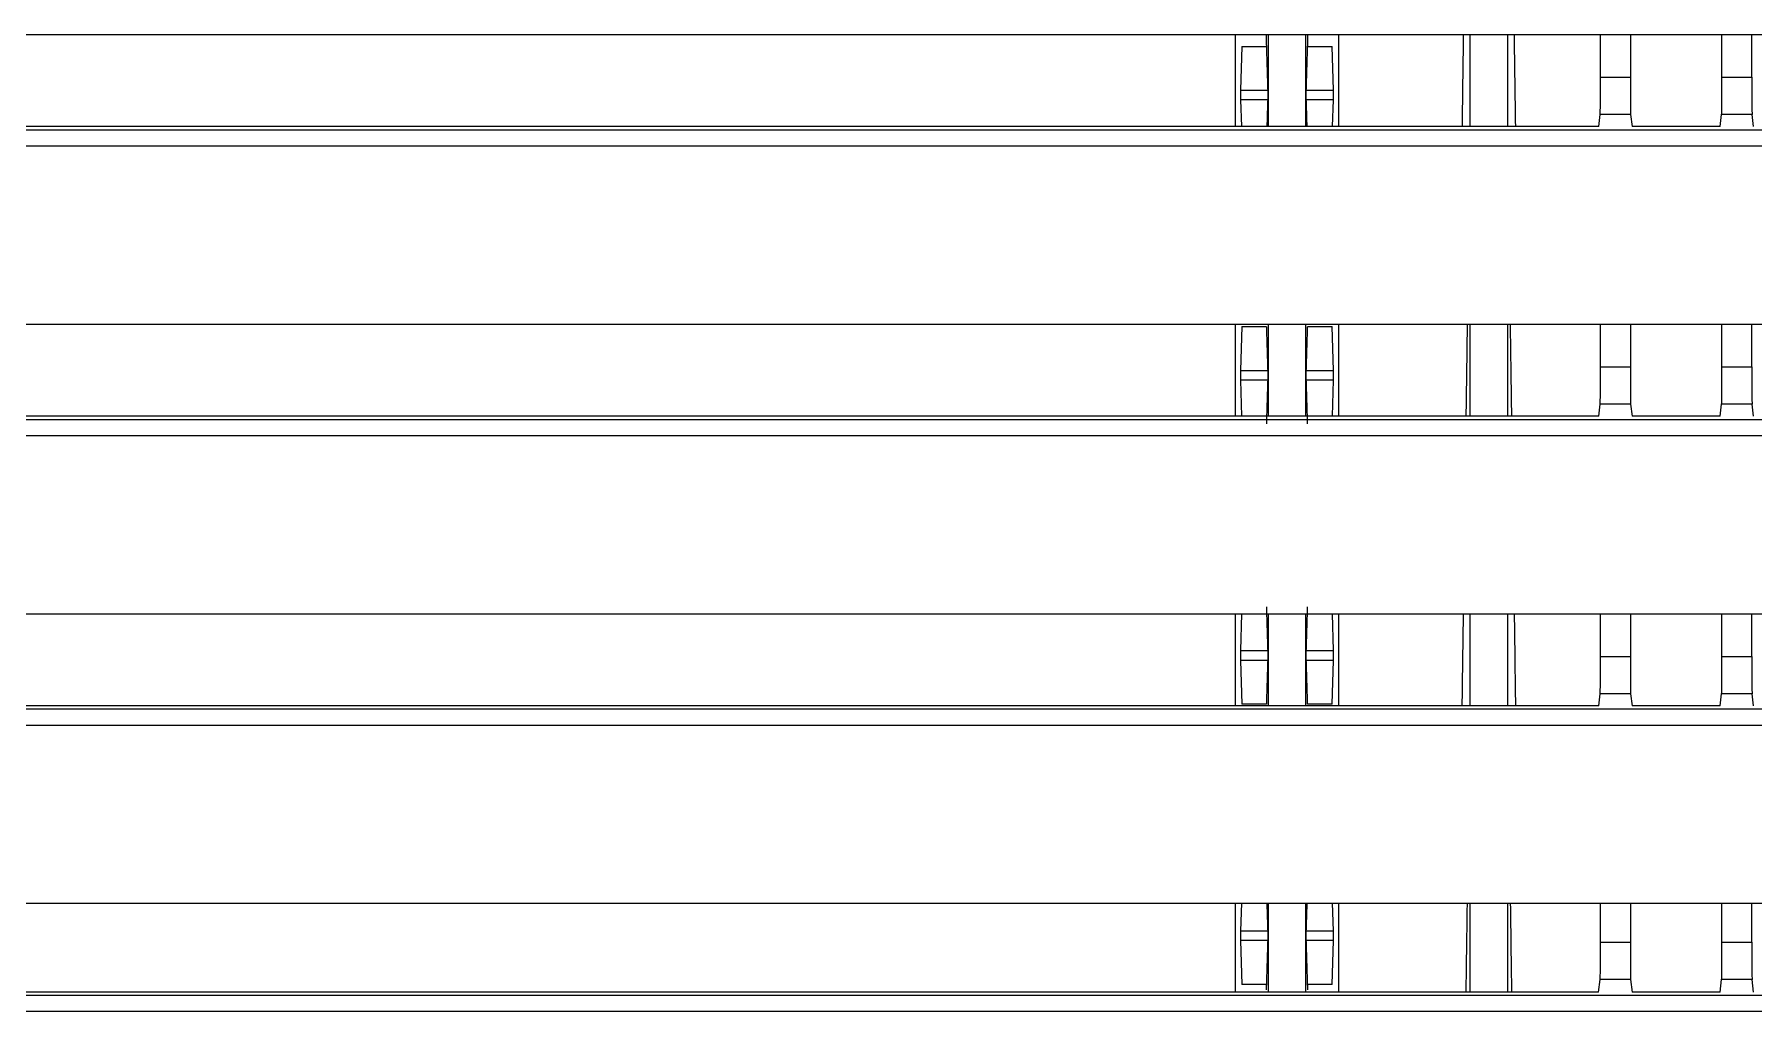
# Model space of a CAD drawing. Header units: inches. Extents: x 3778 to 56227, y -16914 to 35091.
# Drawn here: x 15941.2 to 16033.6, y 17605.4 to 17658 of the extents above; entities that cross this region are included whole.
import ezdxf

# ---------------------------------------------------------------- set-up
doc = ezdxf.new("R2010")
doc.units = ezdxf.units.IN
doc.header["$LTSCALE"] = 100
doc.header["$MEASUREMENT"] = 0
doc.layers.add('mark-B', color=2, linetype='Continuous', lineweight=20)
doc.layers.add('RC-LIGHT', color=7, linetype='Continuous')

# ---------------------------------------------------------------- blocks, each defined once
blk = doc.blocks.new('무풍1way 일반')
at = {"layer": 'mark-B'}
for p, q in [((-366.446, -130.381), (-234.951, -130.381)), ((-254.562, -135.338), (-254.562, -130.382)), ((-254.227, -131.024), (-254.298, -133.372)), ((-254.227, -131.024), (-252.91, -131.024)), ((-252.805, -130.383), (-252.805, -135.339)), ((-250.796, -135.339), (-250.796, -130.383)), ((-250.691, -131.024), (-249.374, -131.024)), ((-249.303, -133.372), (-249.374, -131.024)), ((-249.039, -130.382), (-249.039, -135.338)), ((-241.965, -135.338), (-241.965, -130.382)), ((-241.965, -135.338), (-241.965, -130.382)), ((-239.957, -130.382), (-239.957, -135.338)), ((-239.957, -130.382), (-239.957, -135.338)), ((-234.951, -132.677), (-234.951, -130.381)), ((-234.951, -130.381), (-233.347, -130.381)), ((-233.347, -130.381), (-233.347, -132.677)), ((-233.347, -130.381), (-228.424, -130.381)), ((-228.424, -132.677), (-228.424, -130.381)), ((-228.424, -130.381), (-226.82, -130.381)), ((-226.82, -132.677), (-226.82, -130.381)), ((-226.82, -130.381), (-109.435, -130.381)), ((-234.951, -132.677), (-233.347, -132.677)), ((-228.424, -132.677), (-226.82, -132.677)), ((-254.298, -133.372), (-252.839, -133.372)), ((-254.298, -133.894), (-254.254, -135.337)), ((-252.839, -133.894), (-254.298, -133.894)), ((-250.762, -133.372), (-249.303, -133.372)), ((-249.303, -133.894), (-250.762, -133.894)), ((-249.347, -135.337), (-249.303, -133.894)), ((-235.049, -135.337), (-234.967, -134.681)), ((-233.33, -134.681), (-234.967, -134.681)), ((-233.33, -134.681), (-233.248, -135.337)), ((-228.523, -135.337), (-228.441, -134.681)), ((-226.804, -134.681), (-228.441, -134.681)), ((-226.722, -135.337), (-226.804, -134.681)), ((-235.049, -135.337), (-365.57, -135.337)), ((-365.384, -135.503), (365.384, -135.503)), ((-228.523, -135.337), (-233.248, -135.337)), ((365.384, -136.387), (-365.384, -136.387)), ((-363.693, -145.945), (-234.951, -145.945)), ((-254.562, -150.901), (-254.562, -145.947)), ((-252.805, -145.946), (-252.805, -150.9)), ((-250.796, -150.9), (-250.796, -145.946)), ((-249.039, -145.947), (-249.039, -150.901)), ((-241.965, -150.902), (-241.965, -145.946)), ((-241.965, -150.902), (-241.965, -145.946)), ((-239.957, -145.946), (-239.957, -150.902)), ((-239.957, -145.946), (-239.957, -150.902)), ((-234.951, -148.241), (-234.951, -145.945)), ((-234.951, -145.945), (-233.347, -145.945)), ((-233.347, -145.945), (-233.347, -148.241)), ((-233.347, -145.945), (-228.424, -145.945)), ((-228.424, -148.241), (-228.424, -145.945)), ((-228.424, -145.945), (-226.82, -145.945)), ((-226.82, -148.241), (-226.82, -145.945)), ((-226.82, -145.945), (-109.435, -145.945)), ((-254.227, -146.086), (-254.298, -148.434)), ((-254.227, -146.086), (-252.91, -146.086)), ((-250.691, -146.086), (-249.374, -146.086)), ((-249.303, -148.434), (-249.374, -146.086)), ((-254.298, -148.434), (-252.839, -148.434)), ((-250.762, -148.434), (-249.303, -148.434)), ((-234.951, -148.241), (-233.347, -148.241)), ((-228.424, -148.241), (-226.82, -148.241)), ((-254.298, -148.956), (-254.239, -150.901)), ((-252.839, -148.956), (-254.298, -148.956)), ((-249.303, -148.956), (-250.762, -148.956)), ((-249.362, -150.901), (-249.303, -148.956)), ((-235.049, -150.901), (-234.967, -150.245)), ((-233.33, -150.245), (-234.967, -150.245)), ((-233.33, -150.245), (-233.248, -150.901)), ((-228.523, -150.901), (-228.441, -150.245)), ((-226.804, -150.245), (-228.441, -150.245)), ((-226.722, -150.901), (-226.804, -150.245)), ((-235.049, -150.901), (-362.818, -150.901)), ((-362.631, -151.067), (362.631, -151.067)), ((-228.523, -150.901), (-233.248, -150.901)), ((362.631, -151.951), (-362.631, -151.951)), ((-360.94, -161.509), (-234.951, -161.509)), ((-254.562, -166.464), (-254.562, -161.508)), ((-254.238, -161.509), (-254.298, -163.496)), ((-252.805, -161.507), (-252.805, -166.463)), ((-250.796, -166.463), (-250.796, -161.509)), ((-249.303, -163.496), (-249.363, -161.509)), ((-249.039, -161.508), (-249.039, -166.464)), ((-241.965, -166.465), (-241.965, -161.508)), ((-241.965, -166.465), (-241.965, -161.508)), ((-239.957, -161.508), (-239.957, -166.465)), ((-239.957, -161.508), (-239.957, -166.465)), ((-234.951, -163.805), (-234.951, -161.509)), ((-234.951, -161.509), (-233.347, -161.509)), ((-233.347, -161.509), (-233.347, -163.805)), ((-233.347, -161.509), (-228.424, -161.509)), ((-228.424, -163.805), (-228.424, -161.509)), ((-228.424, -161.509), (-226.82, -161.509)), ((-226.82, -163.805), (-226.82, -161.509)), ((-226.82, -161.509), (-109.435, -161.509)), ((-254.298, -163.496), (-252.839, -163.496)), ((-250.762, -163.496), (-249.303, -163.496)), ((-254.298, -164.018), (-254.227, -166.366)), ((-252.839, -164.018), (-254.298, -164.018)), ((-249.303, -164.018), (-250.762, -164.018)), ((-249.374, -166.366), (-249.303, -164.018)), ((-234.951, -163.805), (-233.347, -163.805)), ((-228.424, -163.805), (-226.82, -163.805)), ((-235.049, -166.465), (-234.967, -165.809)), ((-233.33, -165.809), (-234.967, -165.809)), ((-233.33, -165.809), (-233.248, -166.465)), ((-228.523, -166.465), (-228.441, -165.809)), ((-226.804, -165.809), (-228.441, -165.809)), ((-226.722, -166.465), (-226.804, -165.809)), ((-235.049, -166.465), (-360.065, -166.465)), ((-359.878, -166.631), (359.878, -166.631)), ((-252.91, -166.366), (-254.227, -166.366)), ((-249.374, -166.366), (-250.691, -166.366)), ((-228.523, -166.465), (-233.248, -166.465)), ((359.878, -167.515), (-359.878, -167.515)), ((-358.188, -177.073), (-234.951, -177.073)), ((-254.562, -181.842), (-254.562, -177.071)), ((-254.253, -177.073), (-254.298, -178.558)), ((-252.805, -177.072), (-252.805, -181.842)), ((-250.796, -181.842), (-250.796, -177.072)), ((-249.303, -178.558), (-249.348, -177.073)), ((-249.039, -177.071), (-249.039, -181.842)), ((-241.965, -181.843), (-241.965, -177.072)), ((-241.965, -181.843), (-241.965, -177.072)), ((-239.957, -177.072), (-239.957, -181.843)), ((-239.957, -177.072), (-239.957, -181.843)), ((-234.951, -179.168), (-234.951, -177.073)), ((-234.951, -177.073), (-233.347, -177.073)), ((-233.347, -177.073), (-233.347, -179.168)), ((-233.347, -177.073), (-228.424, -177.073)), ((-228.424, -179.168), (-228.424, -177.073)), ((-228.424, -177.073), (-226.82, -177.073)), ((-226.82, -179.168), (-226.82, -177.073)), ((-226.82, -177.073), (-109.435, -177.073)), ((-254.298, -178.558), (-252.839, -178.558)), ((-254.298, -179.08), (-254.227, -181.428)), ((-252.839, -179.08), (-254.298, -179.08)), ((-250.762, -178.558), (-249.303, -178.558)), ((-249.303, -179.08), (-250.762, -179.08)), ((-249.374, -181.428), (-249.303, -179.08)), ((-234.951, -179.168), (-233.347, -179.168)), ((-228.424, -179.168), (-226.82, -179.168)), ((-235.051, -181.844), (-357.344, -181.844)), ((-357.159, -182.009), (357.159, -182.009)), ((-252.91, -181.428), (-254.227, -181.428)), ((-249.374, -181.428), (-250.691, -181.428)), ((-235.051, -181.844), (-234.967, -181.171)), ((-233.33, -181.171), (-234.967, -181.171)), ((-233.33, -181.171), (-233.247, -181.844)), ((-228.524, -181.844), (-233.247, -181.844)), ((-228.524, -181.844), (-228.441, -181.171)), ((-226.804, -181.171), (-228.441, -181.171)), ((-226.72, -181.844), (-226.804, -181.171)), ((357.159, -182.892), (-357.159, -182.892))]:
    blk.add_line(p, q, dxfattribs=at)
for centre, start_param, end_param in [((-234.969, -132.677), 0.069815, 1.570796), ((-233.329, -132.677), 4.712389, 6.21337), ((-228.442, -132.677), 0.069815, 1.570796), ((-226.802, -132.677), 4.712389, 6.21337), ((-234.969, -148.241), 0.069815, 1.570796), ((-233.329, -148.241), 4.712389, 6.21337), ((-228.442, -148.241), 0.069815, 1.570796), ((-226.802, -148.241), 4.712389, 6.21337), ((-234.969, -163.805), 0.069815, 1.570796), ((-233.329, -163.805), 4.712389, 6.21337), ((-228.442, -163.805), 0.069815, 1.570796), ((-226.802, -163.805), 4.712389, 6.21337), ((-234.969, -179.168), 0.069813, 1.570796), ((-233.329, -179.168), 4.712389, 6.213372), ((-228.442, -179.168), 0.069813, 1.570796), ((-226.802, -179.168), 4.712389, 6.213372)]:
    blk.add_ellipse(centre, major_axis=(0, -2.008), ratio=0.008727, start_param=start_param, end_param=end_param, dxfattribs=at)
for points, degree in [([(-252.929, -130.381), (-252.91, -131.025)], 1), ([(-252.91, -131.025), (-252.839, -133.372)], 1), ([(-250.762, -133.372), (-250.691, -131.025)], 1), ([(-250.691, -131.025), (-250.672, -130.381)], 1), ([(-242.325, -130.381), (-242.394, -135.337)], 1), ([(-242.325, -130.381), (-242.394, -135.337)], 1), ([(-239.596, -130.382), (-239.573, -132.034), (-239.551, -133.686), (-239.528, -135.338)], 3), ([(-239.596, -130.382), (-239.573, -132.034), (-239.551, -133.686), (-239.528, -135.338)], 3), ([(-252.839, -133.894), (-252.883, -135.337)], 1), ([(-252.839, -133.372), (-252.838, -133.413), (-252.836, -133.552), (-252.836, -133.713), (-252.838, -133.853), (-252.839, -133.894)], 2), ([(-250.762, -133.894), (-250.763, -133.853), (-250.765, -133.715), (-250.765, -133.553), (-250.763, -133.413), (-250.762, -133.372)], 2), ([(-250.719, -135.337), (-250.762, -133.894)], 1), ([(-242.116, -145.945), (-242.185, -150.901)], 1), ([(-242.116, -145.945), (-242.185, -150.901)], 1), ([(-239.806, -145.946), (-239.783, -147.598), (-239.76, -149.25), (-239.737, -150.902)], 3), ([(-239.806, -145.946), (-239.783, -147.598), (-239.76, -149.25), (-239.737, -150.902)], 3), ([(-252.91, -146.087), (-252.839, -148.434)], 1), ([(-250.762, -148.434), (-250.691, -146.087)], 1), ([(-252.839, -148.434), (-252.838, -148.475), (-252.836, -148.614), (-252.836, -148.775), (-252.838, -148.915), (-252.839, -148.956)], 2), ([(-250.762, -148.956), (-250.763, -148.915), (-250.765, -148.776), (-250.765, -148.615), (-250.763, -148.475), (-250.762, -148.434)], 2), ([(-252.839, -148.956), (-252.91, -151.303)], 1), ([(-250.691, -151.303), (-250.762, -148.956)], 1), ([(-252.91, -161.149), (-252.839, -163.496)], 1), ([(-250.762, -163.496), (-250.691, -161.149)], 1), ([(-242.332, -161.509), (-242.401, -166.465)], 1), ([(-242.332, -161.509), (-242.401, -166.465)], 1), ([(-239.59, -161.51), (-239.567, -163.162), (-239.544, -164.814), (-239.521, -166.465)], 3), ([(-239.59, -161.51), (-239.567, -163.162), (-239.544, -164.814), (-239.521, -166.465)], 3), ([(-252.839, -163.496), (-252.838, -163.537), (-252.836, -163.676), (-252.836, -163.837), (-252.838, -163.977), (-252.839, -164.018)], 2), ([(-250.762, -164.018), (-250.763, -163.977), (-250.765, -163.838), (-250.765, -163.677), (-250.763, -163.537), (-250.762, -163.496)], 2), ([(-252.839, -164.018), (-252.91, -166.365)], 1), ([(-250.691, -166.365), (-250.762, -164.018)], 1), ([(-252.884, -177.073), (-252.839, -178.558)], 1), ([(-250.762, -178.558), (-250.717, -177.073)], 1), ([(-242.123, -177.074), (-242.189, -181.844)], 1), ([(-242.123, -177.074), (-242.189, -181.844)], 1), ([(-239.799, -177.074), (-239.777, -178.664), (-239.755, -180.254), (-239.733, -181.844)], 3), ([(-239.799, -177.074), (-239.777, -178.664), (-239.755, -180.254), (-239.733, -181.844)], 3), ([(-252.839, -179.08), (-252.91, -181.427)], 1), ([(-252.839, -178.558), (-252.838, -178.599), (-252.836, -178.738), (-252.836, -178.899), (-252.838, -179.039), (-252.839, -179.08)], 2), ([(-250.762, -179.08), (-250.763, -179.039), (-250.765, -178.9), (-250.765, -178.739), (-250.763, -178.599), (-250.762, -178.558)], 2), ([(-250.691, -181.427), (-250.762, -179.08)], 1), ([(-252.91, -181.427), (-252.919, -181.72)], 1), ([(-250.682, -181.72), (-250.691, -181.427)], 1)]:
    blk.add_open_spline(points, degree=degree, dxfattribs=at)
for points, knots in [([(-254.298, -133.372), (-254.298, -133.374), (-254.298, -133.377), (-254.298, -133.381), (-254.298, -133.386), (-254.298, -133.391), (-254.298, -133.396), (-254.298, -133.402), (-254.299, -133.407), (-254.299, -133.413), (-254.299, -133.419), (-254.299, -133.425), (-254.299, -133.431), (-254.299, -133.437), (-254.299, -133.443), (-254.299, -133.449), (-254.299, -133.456), (-254.299, -133.462), (-254.3, -133.469), (-254.3, -133.476), (-254.3, -133.483), (-254.3, -133.49), (-254.3, -133.497), (-254.3, -133.504), (-254.3, -133.511), (-254.3, -133.518), (-254.3, -133.525), (-254.3, -133.532), (-254.3, -133.539), (-254.3, -133.547), (-254.3, -133.554), (-254.3, -133.561), (-254.3, -133.568), (-254.3, -133.576), (-254.3, -133.583), (-254.3, -133.59), (-254.3, -133.597), (-254.3, -133.605), (-254.3, -133.612), (-254.3, -133.619), (-254.3, -133.626), (-254.3, -133.636), (-254.3, -133.647), (-254.3, -133.662), (-254.3, -133.676), (-254.3, -133.691), (-254.3, -133.705), (-254.3, -133.72), (-254.3, -133.734), (-254.3, -133.749), (-254.3, -133.763), (-254.3, -133.777), (-254.3, -133.791), (-254.299, -133.804), (-254.299, -133.817), (-254.299, -133.83), (-254.299, -133.842), (-254.299, -133.854), (-254.298, -133.865), (-254.298, -133.875), (-254.298, -133.885), (-254.298, -133.891), (-254.298, -133.894)], [0, 0, 0, 0, 0.013747, 0.027429, 0.041048, 0.054602, 0.068093, 0.08152, 0.094883, 0.108181, 0.121416, 0.134587, 0.147694, 0.160737, 0.173716, 0.186631, 0.199482, 0.212269, 0.224992, 0.237651, 0.250246, 0.262777, 0.275245, 0.287648, 0.299987, 0.312263, 0.324474, 0.336622, 0.348705, 0.360725, 0.372681, 0.384572, 0.3964, 0.408164, 0.419864, 0.4315, 0.443072, 0.454581, 0.466025, 0.477405, 0.488722, 0.499974, 0.52253, 0.545343, 0.568414, 0.591742, 0.615327, 0.63917, 0.66327, 0.687627, 0.712242, 0.737115, 0.762244, 0.787632, 0.813276, 0.839179, 0.865338, 0.891756, 0.91843, 0.945363, 0.972553, 1, 1, 1, 1]), ([(-249.303, -133.894), (-249.303, -133.893), (-249.303, -133.89), (-249.303, -133.885), (-249.303, -133.88), (-249.303, -133.875), (-249.303, -133.87), (-249.303, -133.865), (-249.303, -133.859), (-249.302, -133.854), (-249.302, -133.848), (-249.302, -133.842), (-249.302, -133.836), (-249.302, -133.83), (-249.302, -133.823), (-249.302, -133.817), (-249.302, -133.811), (-249.302, -133.804), (-249.302, -133.797), (-249.302, -133.791), (-249.301, -133.784), (-249.301, -133.777), (-249.301, -133.77), (-249.301, -133.763), (-249.301, -133.756), (-249.301, -133.749), (-249.301, -133.742), (-249.301, -133.734), (-249.301, -133.727), (-249.301, -133.72), (-249.301, -133.713), (-249.301, -133.705), (-249.301, -133.698), (-249.301, -133.691), (-249.301, -133.684), (-249.301, -133.676), (-249.301, -133.669), (-249.301, -133.662), (-249.301, -133.655), (-249.301, -133.648), (-249.301, -133.64), (-249.301, -133.631), (-249.301, -133.619), (-249.301, -133.605), (-249.301, -133.59), (-249.301, -133.576), (-249.301, -133.561), (-249.301, -133.547), (-249.301, -133.532), (-249.301, -133.518), (-249.301, -133.504), (-249.301, -133.49), (-249.302, -133.476), (-249.302, -133.462), (-249.302, -133.449), (-249.302, -133.437), (-249.302, -133.424), (-249.302, -133.413), (-249.303, -133.402), (-249.303, -133.391), (-249.303, -133.381), (-249.303, -133.375), (-249.303, -133.372)], [0, 0, 0, 0, 0.013748, 0.027432, 0.041052, 0.054607, 0.068099, 0.081527, 0.09489, 0.10819, 0.121425, 0.134597, 0.147704, 0.160748, 0.173727, 0.186643, 0.199494, 0.212281, 0.225005, 0.237664, 0.250259, 0.262791, 0.275258, 0.287661, 0.3, 0.312275, 0.324487, 0.336634, 0.348717, 0.360736, 0.372691, 0.384582, 0.39641, 0.408173, 0.419872, 0.431507, 0.443078, 0.454585, 0.466029, 0.477408, 0.488723, 0.499974, 0.522542, 0.545365, 0.568445, 0.591781, 0.615372, 0.639221, 0.663325, 0.687685, 0.712302, 0.737175, 0.762304, 0.78769, 0.813331, 0.839229, 0.865384, 0.891794, 0.918461, 0.945384, 0.972564, 1, 1, 1, 1]), ([(-254.298, -148.434), (-254.298, -148.436), (-254.298, -148.439), (-254.298, -148.443), (-254.298, -148.448), (-254.298, -148.453), (-254.298, -148.458), (-254.298, -148.464), (-254.299, -148.469), (-254.299, -148.475), (-254.299, -148.481), (-254.299, -148.486), (-254.299, -148.492), (-254.299, -148.499), (-254.299, -148.505), (-254.299, -148.511), (-254.299, -148.518), (-254.299, -148.524), (-254.3, -148.531), (-254.3, -148.538), (-254.3, -148.545), (-254.3, -148.552), (-254.3, -148.559), (-254.3, -148.566), (-254.3, -148.573), (-254.3, -148.58), (-254.3, -148.587), (-254.3, -148.594), (-254.3, -148.601), (-254.3, -148.609), (-254.3, -148.616), (-254.3, -148.623), (-254.3, -148.63), (-254.3, -148.638), (-254.3, -148.645), (-254.3, -148.652), (-254.3, -148.659), (-254.3, -148.667), (-254.3, -148.674), (-254.3, -148.681), (-254.3, -148.688), (-254.3, -148.698), (-254.3, -148.709), (-254.3, -148.724), (-254.3, -148.738), (-254.3, -148.753), (-254.3, -148.767), (-254.3, -148.782), (-254.3, -148.796), (-254.3, -148.811), (-254.3, -148.825), (-254.3, -148.839), (-254.3, -148.853), (-254.299, -148.866), (-254.299, -148.879), (-254.299, -148.892), (-254.299, -148.904), (-254.299, -148.916), (-254.298, -148.927), (-254.298, -148.937), (-254.298, -148.947), (-254.298, -148.953), (-254.298, -148.956)], [0, 0, 0, 0, 0.013747, 0.027429, 0.041048, 0.054602, 0.068093, 0.08152, 0.094883, 0.108181, 0.121416, 0.134587, 0.147694, 0.160737, 0.173716, 0.186631, 0.199482, 0.212269, 0.224992, 0.237651, 0.250246, 0.262777, 0.275245, 0.287648, 0.299987, 0.312263, 0.324474, 0.336622, 0.348705, 0.360725, 0.372681, 0.384573, 0.3964, 0.408164, 0.419864, 0.4315, 0.443072, 0.454581, 0.466025, 0.477405, 0.488722, 0.499974, 0.52253, 0.545343, 0.568414, 0.591742, 0.615327, 0.63917, 0.66327, 0.687627, 0.712242, 0.737115, 0.762244, 0.787632, 0.813276, 0.839179, 0.865338, 0.891756, 0.91843, 0.945363, 0.972553, 1, 1, 1, 1]), ([(-249.303, -148.956), (-249.303, -148.955), (-249.303, -148.952), (-249.303, -148.947), (-249.303, -148.942), (-249.303, -148.937), (-249.303, -148.932), (-249.303, -148.927), (-249.303, -148.921), (-249.302, -148.916), (-249.302, -148.91), (-249.302, -148.904), (-249.302, -148.898), (-249.302, -148.892), (-249.302, -148.885), (-249.302, -148.879), (-249.302, -148.873), (-249.302, -148.866), (-249.302, -148.859), (-249.302, -148.853), (-249.301, -148.846), (-249.301, -148.839), (-249.301, -148.832), (-249.301, -148.825), (-249.301, -148.818), (-249.301, -148.811), (-249.301, -148.803), (-249.301, -148.796), (-249.301, -148.789), (-249.301, -148.782), (-249.301, -148.775), (-249.301, -148.767), (-249.301, -148.76), (-249.301, -148.753), (-249.301, -148.746), (-249.301, -148.738), (-249.301, -148.731), (-249.301, -148.724), (-249.301, -148.717), (-249.301, -148.709), (-249.301, -148.702), (-249.301, -148.693), (-249.301, -148.681), (-249.301, -148.667), (-249.301, -148.652), (-249.301, -148.638), (-249.301, -148.623), (-249.301, -148.608), (-249.301, -148.594), (-249.301, -148.58), (-249.301, -148.565), (-249.301, -148.552), (-249.302, -148.538), (-249.302, -148.524), (-249.302, -148.511), (-249.302, -148.499), (-249.302, -148.486), (-249.302, -148.475), (-249.303, -148.464), (-249.303, -148.453), (-249.303, -148.443), (-249.303, -148.437), (-249.303, -148.434)], [0, 0, 0, 0, 0.013748, 0.027432, 0.041052, 0.054607, 0.068099, 0.081527, 0.09489, 0.10819, 0.121425, 0.134597, 0.147704, 0.160748, 0.173727, 0.186643, 0.199494, 0.212281, 0.225005, 0.237664, 0.250259, 0.262791, 0.275258, 0.287661, 0.3, 0.312275, 0.324487, 0.336634, 0.348717, 0.360736, 0.372691, 0.384582, 0.39641, 0.408173, 0.419872, 0.431507, 0.443078, 0.454585, 0.466029, 0.477408, 0.488723, 0.499974, 0.522542, 0.545365, 0.568445, 0.591781, 0.615372, 0.639221, 0.663325, 0.687685, 0.712302, 0.737175, 0.762304, 0.78769, 0.813331, 0.839229, 0.865384, 0.891794, 0.918461, 0.945384, 0.972564, 1, 1, 1, 1]), ([(-254.298, -163.496), (-254.298, -163.498), (-254.298, -163.501), (-254.298, -163.505), (-254.298, -163.51), (-254.298, -163.515), (-254.298, -163.52), (-254.298, -163.526), (-254.299, -163.531), (-254.299, -163.537), (-254.299, -163.542), (-254.299, -163.548), (-254.299, -163.554), (-254.299, -163.561), (-254.299, -163.567), (-254.299, -163.573), (-254.299, -163.58), (-254.299, -163.586), (-254.3, -163.593), (-254.3, -163.6), (-254.3, -163.607), (-254.3, -163.613), (-254.3, -163.62), (-254.3, -163.627), (-254.3, -163.635), (-254.3, -163.642), (-254.3, -163.649), (-254.3, -163.656), (-254.3, -163.663), (-254.3, -163.67), (-254.3, -163.678), (-254.3, -163.685), (-254.3, -163.692), (-254.3, -163.699), (-254.3, -163.707), (-254.3, -163.714), (-254.3, -163.721), (-254.3, -163.728), (-254.3, -163.736), (-254.3, -163.743), (-254.3, -163.75), (-254.3, -163.759), (-254.3, -163.771), (-254.3, -163.786), (-254.3, -163.8), (-254.3, -163.815), (-254.3, -163.829), (-254.3, -163.844), (-254.3, -163.858), (-254.3, -163.873), (-254.3, -163.887), (-254.3, -163.901), (-254.3, -163.914), (-254.299, -163.928), (-254.299, -163.941), (-254.299, -163.954), (-254.299, -163.966), (-254.299, -163.978), (-254.298, -163.989), (-254.298, -163.999), (-254.298, -164.009), (-254.298, -164.015), (-254.298, -164.018)], [0, 0, 0, 0, 0.013747, 0.027429, 0.041048, 0.054602, 0.068093, 0.08152, 0.094883, 0.108181, 0.121416, 0.134587, 0.147694, 0.160737, 0.173716, 0.186631, 0.199482, 0.212269, 0.224992, 0.237651, 0.250246, 0.262777, 0.275245, 0.287648, 0.299987, 0.312263, 0.324474, 0.336622, 0.348705, 0.360725, 0.372681, 0.384572, 0.3964, 0.408164, 0.419864, 0.4315, 0.443072, 0.454581, 0.466025, 0.477405, 0.488722, 0.499974, 0.52253, 0.545343, 0.568414, 0.591742, 0.615327, 0.63917, 0.66327, 0.687627, 0.712242, 0.737115, 0.762244, 0.787632, 0.813276, 0.839179, 0.865338, 0.891756, 0.91843, 0.945363, 0.972553, 1, 1, 1, 1]), ([(-249.303, -164.018), (-249.303, -164.017), (-249.303, -164.014), (-249.303, -164.009), (-249.303, -164.004), (-249.303, -163.999), (-249.303, -163.994), (-249.303, -163.989), (-249.303, -163.983), (-249.302, -163.978), (-249.302, -163.972), (-249.302, -163.966), (-249.302, -163.96), (-249.302, -163.954), (-249.302, -163.947), (-249.302, -163.941), (-249.302, -163.934), (-249.302, -163.928), (-249.302, -163.921), (-249.302, -163.914), (-249.301, -163.908), (-249.301, -163.901), (-249.301, -163.894), (-249.301, -163.887), (-249.301, -163.88), (-249.301, -163.873), (-249.301, -163.865), (-249.301, -163.858), (-249.301, -163.851), (-249.301, -163.844), (-249.301, -163.837), (-249.301, -163.829), (-249.301, -163.822), (-249.301, -163.815), (-249.301, -163.807), (-249.301, -163.8), (-249.301, -163.793), (-249.301, -163.786), (-249.301, -163.779), (-249.301, -163.771), (-249.301, -163.764), (-249.301, -163.755), (-249.301, -163.743), (-249.301, -163.728), (-249.301, -163.714), (-249.301, -163.699), (-249.301, -163.685), (-249.301, -163.67), (-249.301, -163.656), (-249.301, -163.642), (-249.301, -163.627), (-249.301, -163.613), (-249.302, -163.6), (-249.302, -163.586), (-249.302, -163.573), (-249.302, -163.561), (-249.302, -163.548), (-249.302, -163.537), (-249.303, -163.525), (-249.303, -163.515), (-249.303, -163.505), (-249.303, -163.499), (-249.303, -163.496)], [0, 0, 0, 0, 0.013748, 0.027432, 0.041052, 0.054607, 0.068099, 0.081527, 0.09489, 0.10819, 0.121425, 0.134597, 0.147704, 0.160748, 0.173727, 0.186643, 0.199494, 0.212281, 0.225005, 0.237664, 0.250259, 0.262791, 0.275258, 0.287661, 0.3, 0.312275, 0.324487, 0.336634, 0.348717, 0.360736, 0.372691, 0.384582, 0.39641, 0.408173, 0.419872, 0.431507, 0.443078, 0.454585, 0.466029, 0.477408, 0.488723, 0.499974, 0.522542, 0.545365, 0.568445, 0.591781, 0.615372, 0.639221, 0.663325, 0.687685, 0.712302, 0.737175, 0.762304, 0.78769, 0.813331, 0.839229, 0.865384, 0.891794, 0.918461, 0.945384, 0.972564, 1, 1, 1, 1]), ([(-254.298, -178.558), (-254.298, -178.56), (-254.298, -178.563), (-254.298, -178.567), (-254.298, -178.572), (-254.298, -178.577), (-254.298, -178.582), (-254.298, -178.588), (-254.299, -178.593), (-254.299, -178.599), (-254.299, -178.604), (-254.299, -178.61), (-254.299, -178.616), (-254.299, -178.623), (-254.299, -178.629), (-254.299, -178.635), (-254.299, -178.642), (-254.299, -178.648), (-254.3, -178.655), (-254.3, -178.662), (-254.3, -178.669), (-254.3, -178.675), (-254.3, -178.682), (-254.3, -178.689), (-254.3, -178.696), (-254.3, -178.704), (-254.3, -178.711), (-254.3, -178.718), (-254.3, -178.725), (-254.3, -178.732), (-254.3, -178.74), (-254.3, -178.747), (-254.3, -178.754), (-254.3, -178.761), (-254.3, -178.769), (-254.3, -178.776), (-254.3, -178.783), (-254.3, -178.79), (-254.3, -178.798), (-254.3, -178.805), (-254.3, -178.812), (-254.3, -178.821), (-254.3, -178.833), (-254.3, -178.848), (-254.3, -178.862), (-254.3, -178.877), (-254.3, -178.891), (-254.3, -178.906), (-254.3, -178.92), (-254.3, -178.935), (-254.3, -178.949), (-254.3, -178.963), (-254.3, -178.976), (-254.299, -178.99), (-254.299, -179.003), (-254.299, -179.016), (-254.299, -179.028), (-254.299, -179.04), (-254.298, -179.051), (-254.298, -179.061), (-254.298, -179.071), (-254.298, -179.077), (-254.298, -179.08)], [0, 0, 0, 0, 0.013747, 0.027429, 0.041048, 0.054602, 0.068093, 0.08152, 0.094883, 0.108181, 0.121416, 0.134587, 0.147694, 0.160737, 0.173716, 0.186631, 0.199482, 0.212269, 0.224992, 0.237651, 0.250246, 0.262777, 0.275245, 0.287648, 0.299987, 0.312263, 0.324474, 0.336622, 0.348705, 0.360725, 0.372681, 0.384573, 0.3964, 0.408164, 0.419864, 0.4315, 0.443072, 0.454581, 0.466025, 0.477405, 0.488722, 0.499974, 0.52253, 0.545343, 0.568414, 0.591742, 0.615327, 0.63917, 0.66327, 0.687627, 0.712242, 0.737115, 0.762244, 0.787632, 0.813276, 0.839179, 0.865338, 0.891756, 0.91843, 0.945363, 0.972553, 1, 1, 1, 1]), ([(-249.303, -179.08), (-249.303, -179.078), (-249.303, -179.076), (-249.303, -179.071), (-249.303, -179.066), (-249.303, -179.061), (-249.303, -179.056), (-249.303, -179.051), (-249.303, -179.045), (-249.302, -179.039), (-249.302, -179.034), (-249.302, -179.028), (-249.302, -179.022), (-249.302, -179.016), (-249.302, -179.009), (-249.302, -179.003), (-249.302, -178.996), (-249.302, -178.99), (-249.302, -178.983), (-249.302, -178.976), (-249.301, -178.97), (-249.301, -178.963), (-249.301, -178.956), (-249.301, -178.949), (-249.301, -178.942), (-249.301, -178.935), (-249.301, -178.927), (-249.301, -178.92), (-249.301, -178.913), (-249.301, -178.906), (-249.301, -178.898), (-249.301, -178.891), (-249.301, -178.884), (-249.301, -178.877), (-249.301, -178.869), (-249.301, -178.862), (-249.301, -178.855), (-249.301, -178.848), (-249.301, -178.84), (-249.301, -178.833), (-249.301, -178.826), (-249.301, -178.817), (-249.301, -178.805), (-249.301, -178.79), (-249.301, -178.776), (-249.301, -178.761), (-249.301, -178.747), (-249.301, -178.732), (-249.301, -178.718), (-249.301, -178.704), (-249.301, -178.689), (-249.301, -178.675), (-249.302, -178.662), (-249.302, -178.648), (-249.302, -178.635), (-249.302, -178.622), (-249.302, -178.61), (-249.302, -178.599), (-249.303, -178.587), (-249.303, -178.577), (-249.303, -178.567), (-249.303, -178.561), (-249.303, -178.558)], [0, 0, 0, 0, 0.013748, 0.027432, 0.041052, 0.054607, 0.068099, 0.081527, 0.09489, 0.10819, 0.121425, 0.134597, 0.147704, 0.160748, 0.173727, 0.186643, 0.199494, 0.212281, 0.225005, 0.237664, 0.250259, 0.262791, 0.275258, 0.287661, 0.3, 0.312275, 0.324487, 0.336634, 0.348717, 0.360736, 0.372691, 0.384582, 0.39641, 0.408173, 0.419872, 0.431507, 0.443078, 0.454585, 0.466029, 0.477408, 0.488723, 0.499974, 0.522542, 0.545365, 0.568445, 0.591781, 0.615372, 0.639221, 0.663325, 0.687685, 0.712302, 0.737175, 0.762304, 0.78769, 0.813331, 0.839229, 0.865384, 0.891794, 0.918461, 0.945384, 0.972564, 1, 1, 1, 1])]:
    blk.add_open_spline(points, degree=3, knots=knots, dxfattribs=at)

msp = doc.modelspace()

# ---------------------------------------------------------------- block references
at = {"layer": 'RC-LIGHT'}
msp.add_blockref('무풍1way 일반', (16260.328, 17788.342), dxfattribs=at)

doc.saveas('drawing.dxf')
